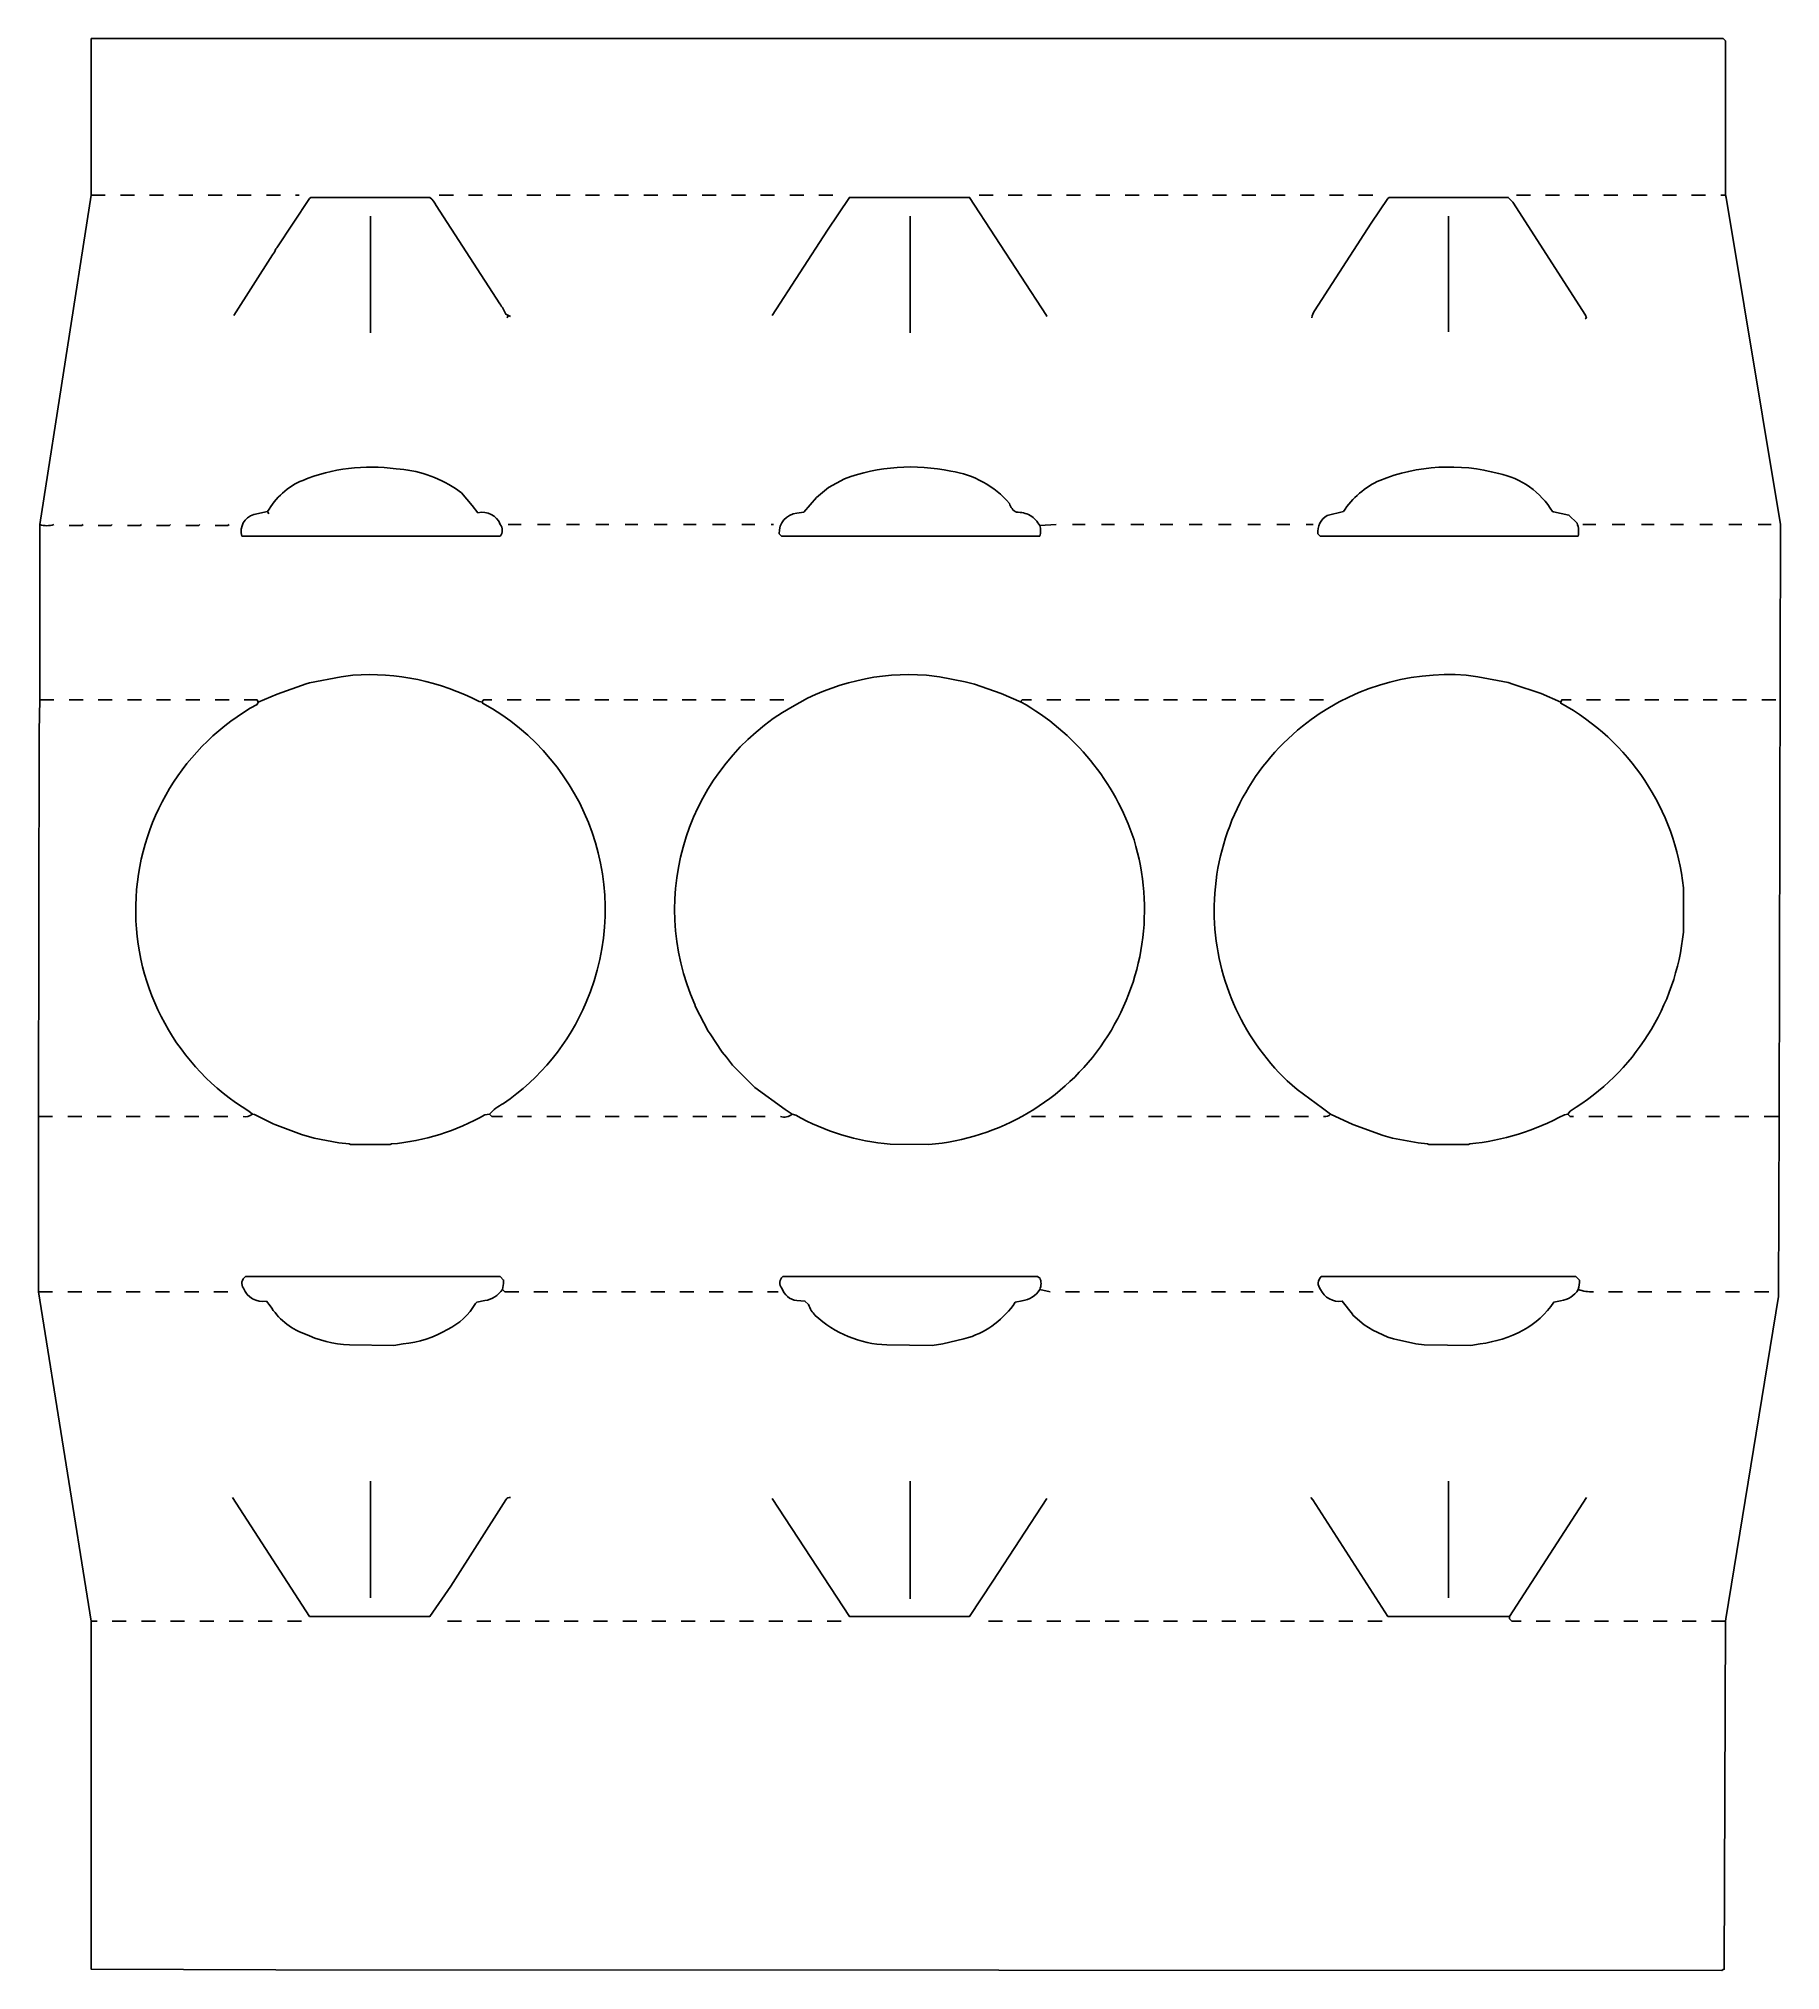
# Model space of a CAD drawing. Extents: x 77 to 1568, y 85 to 1739.
import ezdxf

# ---------------------------------------------------------------- set-up
doc = ezdxf.new("R2010")
doc.units = 0
doc.layers.get('0').update_dxf_attribs({"linetype": 'CONTINUOUS'})

msp = doc.modelspace()

# ---------------------------------------------------------------- linework, layer by layer
at = {"color": 250, "linetype": 'CONTINUOUS'}
for points in [[(1518, 85), (1519.1, 85.7), (1520.000045, 86.006711), (1521, 384), (1521.3, 385.9), (1566.503246, 662.003205), (1567, 816), (1568, 1323), (1521.594595, 1602.932432), (1521, 1605), (1521, 1737), (1519, 1739), (122, 1739), (122, 1605), (78, 1323), (78, 1173), (77.518471, 1146.017197), (77, 816), (77, 666), (122, 384), (122, 86), (280.000403, 85.499596), (1518, 85)], [(122, 1605), (134, 1605)], [(147, 1605), (159, 1605)], [(172, 1605), (184, 1605)], [(197, 1605), (209, 1605)], [(222, 1605), (234, 1605)], [(247, 1605), (259, 1605)], [(272, 1605), (284, 1605)], [(297, 1605), (300, 1605)], [(420, 1605), (432, 1605)], [(445, 1605), (457, 1605)], [(470, 1605), (482, 1605)], [(495, 1605), (507, 1605)], [(520, 1605), (532, 1605)], [(545, 1605), (557, 1605)], [(570, 1605), (582, 1605)], [(595, 1605), (607, 1605)], [(620, 1605), (632, 1605)], [(645, 1605), (657, 1605)], [(670, 1605), (682, 1605)], [(695, 1605), (707, 1605)], [(720, 1605), (732, 1605)], [(745, 1605), (757, 1605)], [(882, 1605), (894, 1605)], [(907, 1605), (919, 1605)], [(932, 1605), (944, 1605)], [(957, 1605), (969, 1605)], [(982, 1605), (994, 1605)], [(1007, 1605), (1019, 1605)], [(1032, 1605), (1044, 1605)], [(1057, 1605), (1069, 1605)], [(1082, 1605), (1094, 1605)], [(1107, 1605), (1119, 1605)], [(1132, 1605), (1144, 1605)], [(1157, 1605), (1169, 1605)], [(1182, 1605), (1194, 1605)], [(1207, 1605), (1219, 1605)], [(1342, 1605), (1354, 1605)], [(1367, 1605), (1379, 1605)], [(1392, 1605), (1404, 1605)], [(1417, 1605), (1429, 1605)], [(1442, 1605), (1454, 1605)], [(1467, 1605), (1479, 1605)], [(1492, 1605), (1504, 1605)], [(940, 1501), (939.769231, 1501.846154), (874, 1603), (771, 1603), (752.2, 1574.9), (705, 1502)], [(361, 1487), (361, 1587)], [(823, 1487), (823, 1587)], [(1284, 1488), (1284, 1587)], [(478, 1500), (479, 1502)], [(479, 1323), (490, 1323)], [(504, 1323), (515, 1323)], [(529, 1323), (540, 1323)], [(554, 1323), (565, 1323)], [(579, 1323), (590, 1323)], [(604, 1323), (615, 1323)], [(629, 1323), (640, 1323)], [(654, 1323), (665, 1323)], [(679, 1323), (690, 1323)], [(704, 1323), (706, 1323)], [(934, 1322), (948, 1323)], [(962, 1323), (973, 1323)], [(987, 1323), (998, 1323)], [(1012, 1323), (1023, 1323)], [(1037, 1323), (1048, 1323)], [(1062, 1323), (1073, 1323)], [(1087, 1323), (1098, 1323)], [(1112, 1323), (1123, 1323)], [(1137, 1323), (1148, 1323)], [(1162, 1323), (1168, 1323)], [(1399, 1323), (1410, 1323)], [(1424, 1323), (1435, 1323)], [(1449, 1323), (1460, 1323)], [(1474, 1323), (1485, 1323)], [(1499, 1323), (1510, 1323)], [(1524, 1323), (1535, 1323)], [(1549, 1323), (1560, 1323)], [(78, 1173), (90, 1173)], [(103, 1173), (115, 1173)], [(128, 1173), (140, 1173)], [(153, 1173), (165, 1173)], [(178, 1173), (190, 1173)], [(203, 1173), (215, 1173)], [(228, 1173), (240, 1173)], [(478, 1173), (490, 1173)], [(503, 1173), (515, 1173)], [(528, 1173), (540, 1173)], [(553, 1173), (565, 1173)], [(578, 1173), (590, 1173)], [(603, 1173), (615, 1173)], [(628, 1173), (640, 1173)], [(653, 1173), (665, 1173)], [(678, 1173), (690, 1173)], [(703, 1173), (715, 1173)], [(918, 1171), (918, 1172), (919, 1173), (927, 1173)], [(940, 1173), (952, 1173)], [(965, 1173), (977, 1173)], [(990, 1173), (1002, 1173)], [(1015, 1173), (1027, 1173)], [(1040, 1173), (1052, 1173)], [(1065, 1173), (1077, 1173)], [(1090, 1173), (1102, 1173)], [(1115, 1173), (1127, 1173)], [(1140, 1173), (1152, 1173)], [(1165, 1173), (1177, 1173)], [(1402, 1173), (1414, 1173)], [(1427, 1173), (1439, 1173)], [(1452, 1173), (1464, 1173)], [(1477, 1173), (1489, 1173)], [(1502, 1173), (1514, 1173)], [(1527, 1173), (1539, 1173)], [(1552, 1173), (1564, 1173)], [(77, 816), (89, 816)], [(102, 816), (114, 816)], [(127, 816), (139, 816)], [(152, 816), (164, 816)], [(177, 816), (189, 816)], [(202, 816), (214, 816)], [(227, 816), (239, 816)], [(474, 816), (465, 816), (463, 818)], [(487, 816), (499, 816)], [(512, 816), (524, 816)], [(537, 816), (549, 816)], [(562, 816), (574, 816)], [(587, 816), (599, 816)], [(612, 816), (624, 816)], [(637, 816), (649, 816)], [(662, 816), (674, 816)], [(687, 816), (699, 816)], [(927, 816), (939, 816)], [(952, 816), (964, 816)], [(977, 816), (989, 816)], [(1002, 816), (1014, 816)], [(1027, 816), (1039, 816)], [(1052, 816), (1064, 816)], [(1077, 816), (1089, 816)], [(1102, 816), (1114, 816)], [(1127, 816), (1139, 816)], [(1152, 816), (1164, 816)], [(1391, 816), (1388, 816), (1386, 818)], [(1404, 816), (1416, 816)], [(1429, 816), (1441, 816)], [(1454, 816), (1466, 816)], [(1479, 816), (1491, 816)], [(1504, 816), (1516, 816)], [(1529, 816), (1541, 816)], [(1554, 816), (1567, 816)], [(77, 666), (89, 666)], [(102, 666), (114, 666)], [(127, 666), (139, 666)], [(152, 666), (164, 666)], [(177, 666), (189, 666)], [(202, 666), (214, 666)], [(227, 666), (239, 666)], [(361, 404), (361, 504)], [(823, 403), (823, 504)], [(1284, 404), (1284, 504)], [(705, 489), (771, 388), (874, 388), (893.8, 418.1), (940, 489)], [(1346, 384), (1338, 384), (1336, 386), (1336, 388), (1232, 388), (1167.769231, 487.846154), (1166, 490)], [(1336, 388), (1402, 490)], [(122, 384), (127, 384)], [(140, 384), (152, 384)], [(165, 384), (177, 384)], [(190, 384), (202, 384)], [(215, 384), (227, 384)], [(240, 384), (252, 384)], [(265, 384), (277, 384)], [(290, 384), (302, 384)], [(427, 384), (439, 384)], [(452, 384), (464, 384)], [(477, 384), (489, 384)], [(502, 384), (514, 384)], [(527, 384), (539, 384)], [(552, 384), (564, 384)], [(577, 384), (589, 384)], [(602, 384), (614, 384)], [(627, 384), (639, 384)], [(652, 384), (664, 384)], [(677, 384), (689, 384)], [(702, 384), (714, 384)], [(727, 384), (739, 384)], [(752, 384), (764, 384)], [(890, 384), (902, 384)], [(915, 384), (927, 384)], [(940, 384), (952, 384)], [(965, 384), (977, 384)], [(990, 384), (1002, 384)], [(1015, 384), (1027, 384)], [(1040, 384), (1052, 384)], [(1065, 384), (1077, 384)], [(1090, 384), (1102, 384)], [(1115, 384), (1127, 384)], [(1140, 384), (1152, 384)], [(1165, 384), (1177, 384)], [(1190, 384), (1202, 384)], [(1215, 384), (1227, 384)], [(1359, 384), (1371, 384)], [(1384, 384), (1396, 384)], [(1409, 384), (1421, 384)], [(1434, 384), (1446, 384)], [(1459, 384), (1471, 384)], [(1484, 384), (1496, 384)], [(1509, 384), (1521, 384)]]:
    msp.add_lwpolyline(points, dxfattribs=at)
at = {"color": 197, "linetype": 'CONTINUOUS'}
msp.add_lwpolyline([(1517, 1605), (1521, 1605)], dxfattribs=at)
at = {"color": 250, "linetype": 'CONTINUOUS'}
for points in [[(481, 1501), (477, 1503, 0.073578), (471.769231, 1511.846154), (417.230769, 1596.153846, 0.106663), (412, 1603), (310, 1603), (309, 1602), (281, 1560), (280, 1559, -0.129316), (277.2, 1553.9), (244, 1502)], [(1401, 1499), (1402, 1500), (1401.2, 1502.1), (1339, 1599), (1335, 1603), (1233, 1603), (1232, 1602), (1217.8, 1581.1), (1169.2, 1505.9, 0.112224), (1167, 1500)], [(273, 1334), (261.088235, 1331.647059, 0.41102), (251, 1313), (472, 1313, 0.358946), (472.2, 1323.1, 0.369626), (453, 1333), (448.230769, 1339.153846), (439, 1350), (433.804878, 1353.756098, 0.135411), (382.969027, 1370.535398, 0.134239), (303.1, 1360.8, 0.16778), (273, 1334), (274, 1332)], [(934, 1313, 0.162914), (934, 1322, 0.114684), (925.9, 1330.8, 0.125322), (914.053846, 1333.430769, -0.204656), (908, 1341, 0.181318), (857.932432, 1368.594595, 0.141581), (766.9, 1362.2), (753.1, 1354.8), (743, 1346), (731.94, 1333.42), (726.06, 1332.58, 0.411008), (711, 1315), (713, 1313), (934, 1313)], [(1395, 1313, 0.13271), (1394, 1324), (1387, 1331), (1373.9, 1333.8), (1373, 1334, 0.209706), (1326.911765, 1366.647059, 0.161555), (1225.1, 1360.8, 0.146479), (1194, 1334), (1180.1, 1330.7, 0.283898), (1172, 1315), (1174, 1313), (1395, 1313)], [(253, 1173), (264, 1173), (265, 1171), (281.1, 1177.8), (306.088235, 1186.647059), (308.911765, 1187.352941), (336.044554, 1192.554455), (346, 1194, -0.138096), (454.088235, 1171.352941), (457, 1171), (457, 1172), (458, 1173), (465, 1173)], [(839, 792, 0.477855), (1014.7, 1052.9, 0.186833), (918, 1171), (901.1, 1178.2), (878.1, 1186.3), (870.088235, 1188.352941), (848.06, 1192.42), (837, 1194, 0.152438), (722, 1167, 0.384576), (638.7, 911.9), (639.3, 910.1), (650.230769, 889.153846), (651.769231, 886.846154), (662.243902, 871.195122), (665.756098, 866.804878), (671, 860), (690, 841), (716.153846, 822.230769), (722, 818), (725.1, 817.2, 0.10764), (806.014261, 792.484875), (839, 792)], [(1389, 1173), (1381, 1173), (1380, 1171), (1363.1, 1178.2), (1339.088235, 1186.352941), (1334.911765, 1187.647059), (1308.955446, 1192.554455), (1299, 1194, 0.190717), (1158.9, 1150.2, 0.216145), (1083.541176, 1002.035294, 0.203064), (1138.751381, 853.776243), (1145.77931, 846.751724), (1154.22069, 839.248276), (1176.153846, 823.230769), (1183, 818), (1202.1, 809.3), (1227.9, 799.7), (1235.911765, 797.647059), (1258.04878, 793.439024), (1265.95122, 792.560976), (1267, 792), (1301, 792), (1302.04878, 792.560976, 0.098913), (1383.088235, 817.647059), (1386, 818), (1388.1, 820.8, 0.235854), (1485, 974), (1485, 1012, 0.245828), (1380, 1170), (1380, 1171)], [(265, 1171), (264, 1169, 0.576096), (256.82, 820.76), (260, 818), (261.9, 817.7), (277.9, 809.8), (279.1, 809.2), (301.911765, 800.647059), (312.911765, 797.647059), (333.94, 793.58), (342.95122, 792.560976), (344, 792), (378, 792), (379.04878, 792.560976, 0.108591), (459.076923, 817.615385), (463, 818, -0.098699), (474.9, 827.2, 0.145477), (545.8, 914.1, 0.386267), (457, 1170), (457, 1171)], [(252, 816, 0.217143), (260, 818)], [(712, 816, 0.23154), (722, 818)], [(1177, 816, 0.190246), (1183, 818)], [(381, 620), (388.946154, 621.430769, 0.11011), (427.1, 633.8, 0.15072), (451, 656), (452, 657), (458.94, 658.42, 0.208437), (474, 668), (475, 673), (475, 676), (472, 679), (254, 679, 0.433816), (252.352941, 669.088235, 0.361279), (272, 658), (275.2, 654.1, 0.165687), (304.1, 630.2, 0.09396), (343.012484, 620.486859), (381, 620)], [(842, 620), (851.067568, 621.594595), (869.088235, 625.647059), (873.1, 626.8, 0.167821), (913, 657), (918.932432, 658.405405, 0.232847), (934, 668, 0.223537), (934, 678), (933.1, 678.2), (932, 679), (714, 679, 0.430341), (713.3, 669.1, 0.301079), (726.053846, 658.430769), (733, 658), (736, 655, 0.105958), (741.76, 645.82, 0.177673), (803.01218, 620.487196), (842, 620)], [(1303, 620), (1310.946154, 621.430769, 0.09411), (1347.9, 633.2, 0.120555), (1374, 657), (1379.932432, 658.405405, 0.232847), (1395, 668, 0.072038), (1396, 676), (1393, 679), (1175, 679, 0.418361), (1174.3, 668.1, 0.337635), (1193, 658), (1201.76, 646.82), (1202, 646), (1211.846154, 637.769231), (1219.153846, 633.230769), (1232.1, 627.3), (1236.9, 625.7), (1256.053846, 621.430769), (1262.946154, 620.569231), (1303, 620)], [(243, 490), (309, 388), (412, 388), (429.8, 414.1), (477, 488, -0.276984), (481, 490)]]:
    msp.add_lwpolyline(points, format="xyb", dxfattribs=at)
at = {"color": 251, "linetype": 'CONTINUOUS'}
for points in [[(78, 1323, 0.175067), (90, 1323)], [(1408, 666, -0.098264), (1395, 668)]]:
    msp.add_lwpolyline(points, format="xyb", dxfattribs=at)
at = {"color": 252, "linetype": 'CONTINUOUS'}
for points in [[(103, 1322), (114, 1322), (115, 1323)], [(128, 1322), (139, 1322), (140, 1323)], [(153, 1322), (164, 1322), (165, 1323)], [(178, 1322), (189, 1322), (190, 1323)], [(203, 1322), (214, 1322), (215, 1323)], [(228, 1322), (239, 1322), (240, 1323)], [(488, 666), (476, 666), (474, 668)]]:
    msp.add_lwpolyline(points, dxfattribs=at)
at = {"color": 251, "linetype": 'CONTINUOUS'}
for points in [[(501, 666), (513, 666)], [(526, 666), (538, 666)], [(551, 666), (563, 666)], [(576, 666), (588, 666)], [(601, 666), (613, 666)], [(626, 666), (638, 666)], [(651, 666), (663, 666)], [(676, 666), (688, 666)], [(701, 666), (710, 666)], [(943, 666), (934, 668)], [(956, 666), (968, 666)], [(981, 666), (993, 666)], [(1006, 666), (1018, 666)], [(1031, 666), (1043, 666)], [(1056, 666), (1068, 666)], [(1081, 666), (1093, 666)], [(1106, 666), (1118, 666)], [(1131, 666), (1143, 666)], [(1156, 666), (1168, 666)], [(1421, 666), (1433, 666)], [(1446, 666), (1458, 666)], [(1471, 666), (1483, 666)], [(1496, 666), (1508, 666)], [(1521, 666), (1533, 666)], [(1546, 666), (1558, 666)]]:
    msp.add_lwpolyline(points, dxfattribs=at)

doc.saveas('drawing.dxf')
